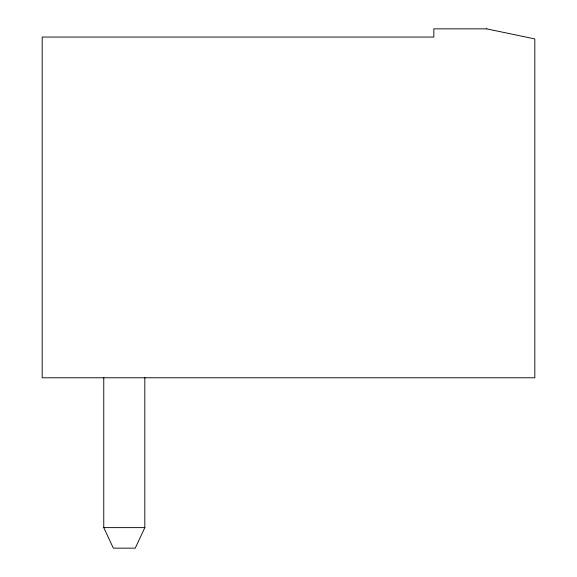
<?xml version="1.0" encoding="UTF-8"?>
<svg xmlns="http://www.w3.org/2000/svg" width="577" height="577" viewBox="0 0 577 577"><rect width="100%" height="100%" fill="white"/><g stroke="black" fill="none" stroke-linecap="round" stroke-linejoin="round"><path stroke-width="0.87" d="M144.82 377.495L144.82 527.623L135.249 548.15L113.337 548.15L103.766 527.623L103.766 377.495M103.766 527.623L144.82 527.623M486.642 28.85L433.825 28.85L433.825 37.058L42.193 37.058L42.193 377.784L534.807 377.784L534.807 38.911L486.642 28.85"/></g></svg>
